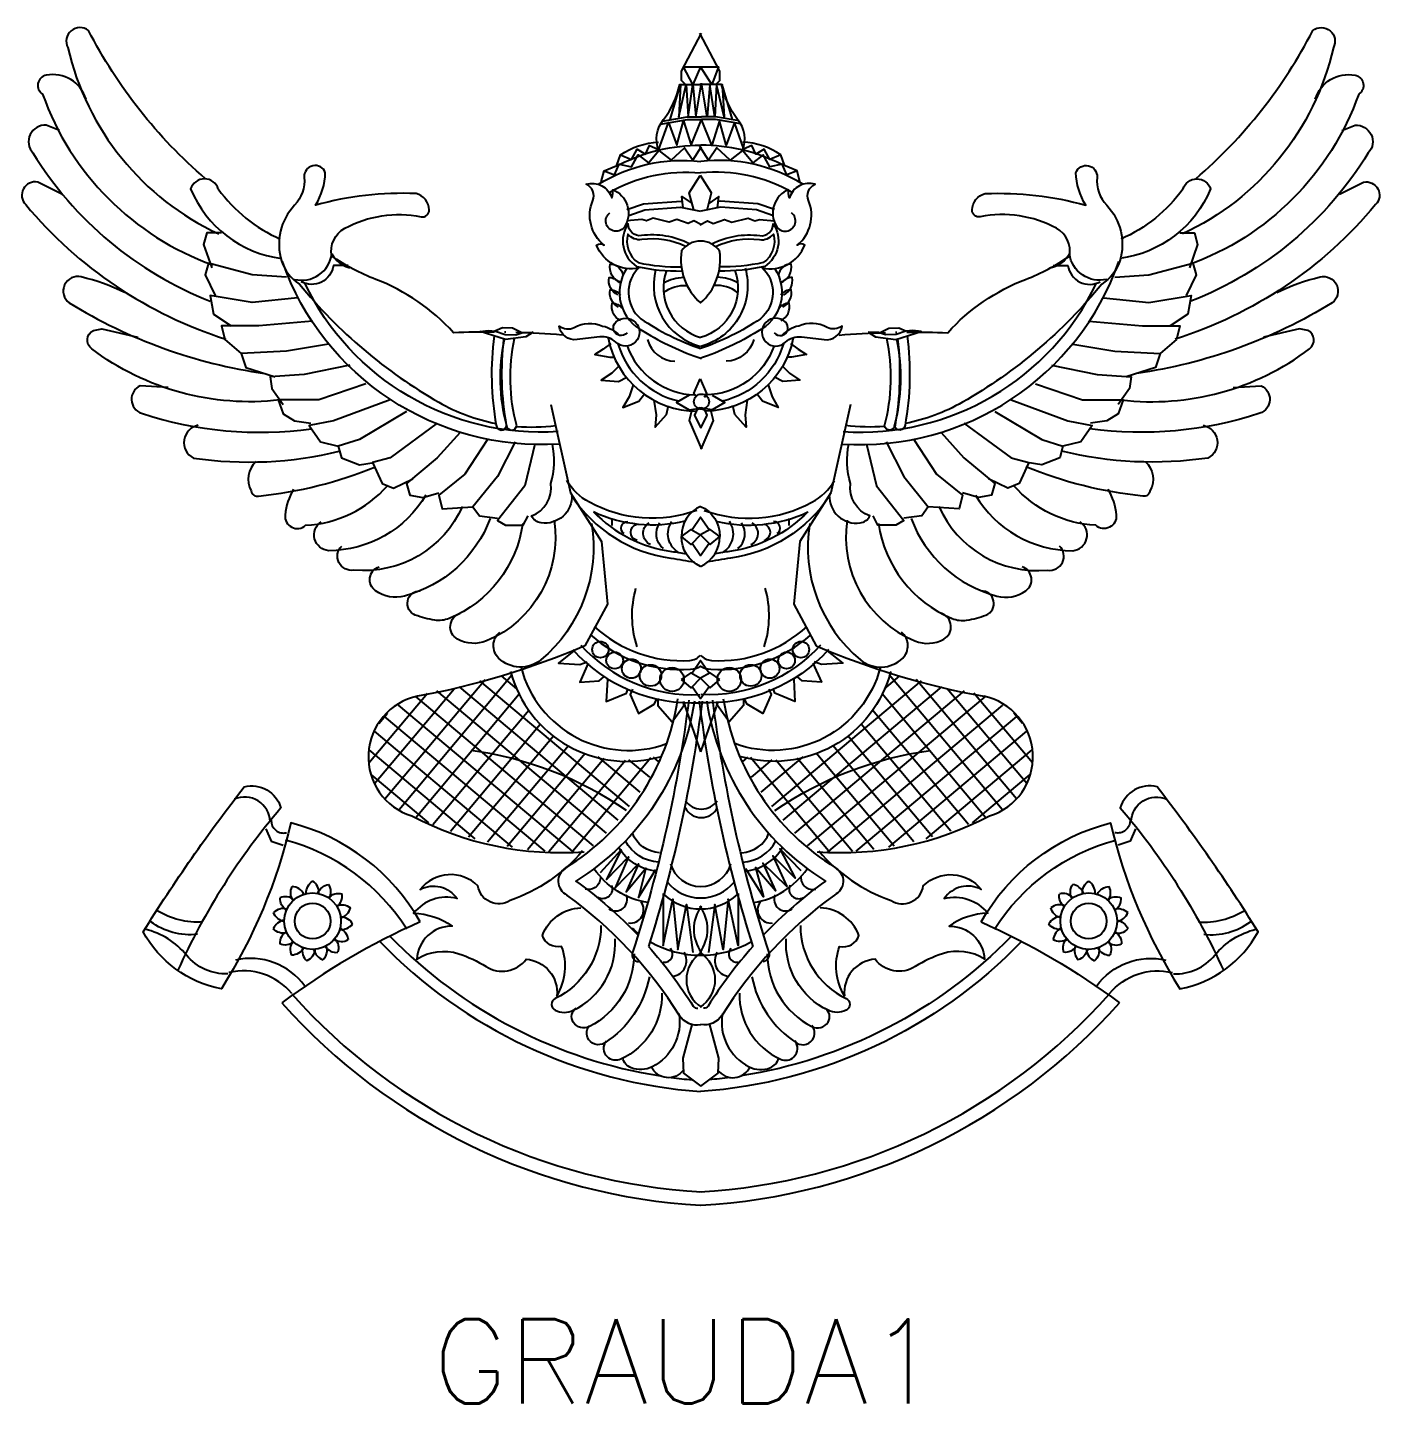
# Model space of a CAD drawing. Header units: inches. Extents: x -2548 to -2391, y 2200 to 2352.
# Drawn here: x -2470.047 to -2466.834, y 2338.598 to 2341.867 of the extents above; entities that cross this region are included whole.
import ezdxf

# ---------------------------------------------------------------- set-up
doc = ezdxf.new("R2010")
doc.units = ezdxf.units.IN
doc.header["$MEASUREMENT"] = 0
for name, color, linetype in [('1', 7, 'Continuous'), ('19', 4, 'Continuous'), ('WALLIN', 10, 'Continuous')]:
    doc.layers.add(name, color=color, linetype=linetype)
doc.styles.add('ROMANS', font='romans', dxfattribs={"height": 0.1})

# ---------------------------------------------------------------- blocks, each defined once
blk = doc.blocks.new('*X363')
at = {"color": 0}
for p, q in [((14.996, 11.181), (18.024, 13.722)), ((17.272, 13.558), (17.585, 13.82)), ((19.652, 11.121), (17.372, 13.839)), ((19.94, 11.335), (17.914, 13.75)), ((15.223, 10.904), (18.433, 13.597)), ((15.464, 10.639), (18.893, 13.516)), ((15.721, 10.386), (19.31, 13.399)), ((19.319, 10.961), (17.226, 13.455)), ((20.15, 11.642), (18.541, 13.559)), ((20.265, 12.061), (19.08, 13.474)), ((16.109, 10.245), (19.664, 13.227)), ((18.974, 10.815), (17.033, 13.128)), ((16.702, 10.275), (19.952, 13.002)), ((18.617, 10.682), (16.802, 12.846)), ((20.063, 12.859), (19.889, 13.067)), ((18.248, 10.565), (16.535, 12.608)), ((17.361, 10.361), (20.152, 12.702)), ((17.469, 10.38), (15.893, 12.258)), ((17.866, 10.464), (16.232, 12.411)), ((18.119, 10.529), (20.261, 12.326)), ((14.404, 12.086), (14.511, 12.176)), ((16.179, 10.246), (14.564, 12.17)), ((14.586, 11.772), (15.007, 12.125)), ((14.784, 11.47), (15.631, 12.181)), ((16.627, 10.269), (15.075, 12.119)), ((17.057, 10.314), (15.511, 12.156)), ((19.056, 10.848), (20.22, 11.824))]:
    blk.add_line(p, q, dxfattribs=at)

msp = doc.modelspace()

# ---------------------------------------------------------------- linework, layer by layer
at = {"layer": 'WALLIN', "color": 2}
for points in [[(-2469.62368, 2341.50805, -0.0964812), (-2469.90189, 2341.8604, 0.8103679), (-2469.95067, 2341.81958, 0.2319535), (-2469.59219, 2341.377, -14.8688117)], [(-2467.27015, 2341.50805, 0.0964812), (-2466.99195, 2341.8604, -0.8103679), (-2466.94316, 2341.81958, -0.2319535), (-2467.30165, 2341.377, 14.8688117)], [(-2469.9076, 2341.69669, 0.3862606), (-2470.00224, 2341.75405, 0.6765442), (-2470.01088, 2341.70883, 0.2245571), (-2469.60655, 2341.30331, 28.6331457)], [(-2468.5461, 2341.5748, -0.2831232), (-2468.53487, 2341.64842, 0.1049997), (-2468.49668, 2341.73189), (-2468.44502, 2341.73189)], [(-2468.34773, 2341.5748, 0.2831232), (-2468.35896, 2341.64842, -0.1049997), (-2468.39715, 2341.73189), (-2468.44882, 2341.73189)], [(-2466.98624, 2341.69669, -0.3862606), (-2466.8916, 2341.75405, -0.6765442), (-2466.88295, 2341.70883, -0.2245571), (-2467.28729, 2341.30331, -28.6331457)], [(-2469.97074, 2341.62278), (-2470.00224, 2341.63514, 0.6819031), (-2470.03373, 2341.56961, 0.1642296), (-2469.61226, 2341.21727, 15.0686278)], [(-2466.92309, 2341.62278), (-2466.8916, 2341.63514, -0.6819031), (-2466.8601, 2341.56961, -0.1642296), (-2467.28158, 2341.21727, -15.0686278)], [(-2468.67624, 2341.52665), (-2468.63805, 2341.5427, -0.1184309), (-2468.44727, 2341.58764, -0.9613604)], [(-2468.64591, 2341.54026), (-2468.63772, 2341.56464, -0.1442093), (-2468.54689, 2341.59493, -0.6794547)], [(-2468.2176, 2341.52665), (-2468.25578, 2341.5427, 0.1184309), (-2468.44657, 2341.58764, 0.9613604)], [(-2468.24793, 2341.54026), (-2468.25611, 2341.56464, 0.1442093), (-2468.34694, 2341.59493, 0.6794547)], [(-2468.93673, 2341.1436, 0.0107801), (-2469.03416, 2341.14221, 0.1175977), (-2469.21926, 2341.26885, -0.0605325), (-2469.32348, 2341.324, -0.3294071), (-2469.2926, 2341.39019, -0.1758112), (-2469.11135, 2341.41755, 0.4874106), (-2469.09205, 2341.4341, 0.3255871), (-2469.12293, 2341.47271, 0.0789672), (-2469.36207, 2341.44513, 0.1324204), (-2469.33891, 2341.52235, 0.8779283), (-2469.38893, 2341.51132, -0.2151315), (-2469.41209, 2341.44513, 0.271837), (-2469.44297, 2341.31297, 0.1792297), (-2469.40051, 2341.25782, 0.0924794), (-2469.06889, 2340.97674, 0.0814562), (-2468.93345, 2340.92636, 1.3159061)], [(-2468.68972, 2341.49477, -0.1674356), (-2468.44727, 2341.54934, -0.8952746)], [(-2468.20412, 2341.49477, 0.1674356), (-2468.44657, 2341.54934, 0.8952746)], [(-2467.95711, 2341.1436, -0.0107801), (-2467.85968, 2341.14221, -0.1175977), (-2467.67457, 2341.26885, 0.0605325), (-2467.57036, 2341.324, 0.3294071), (-2467.60124, 2341.39019, 0.1758112), (-2467.78249, 2341.41755, -0.4874106), (-2467.80179, 2341.4341, -0.3255871), (-2467.77091, 2341.47271, -0.0789672), (-2467.53176, 2341.44513, -0.1324204), (-2467.55492, 2341.52235, -0.8779283), (-2467.5049, 2341.51132, 0.2151315), (-2467.48174, 2341.44513, -0.271837), (-2467.45087, 2341.31297, -0.1792297), (-2467.49332, 2341.25782, -0.0924794), (-2467.82494, 2340.97674, -0.0814562), (-2467.96039, 2340.92636, -1.3159061)], [(-2469.96488, 2341.47121), (-2470.02231, 2341.49989, 0.7445667), (-2470.05102, 2341.44672, 0.144012), (-2469.57505, 2341.12703, -25.0428261)], [(-2469.59334, 2341.48374, 0.7271178), (-2469.65896, 2341.48374, 0.2680283), (-2469.44297, 2341.31849, 4.792294)], [(-2468.66428, 2341.47554, -0.1553124), (-2468.44692, 2341.52205, -0.1674356)], [(-2468.22955, 2341.47554, 0.1553124), (-2468.44692, 2341.52205, 0.1674356)], [(-2467.30049, 2341.48374, -0.7271178), (-2467.23488, 2341.48374, -0.2680283), (-2467.45087, 2341.31849, -4.792294)], [(-2466.92896, 2341.47121), (-2466.87153, 2341.49989, -0.7445667), (-2466.84281, 2341.44672, -0.144012), (-2467.31879, 2341.12703, 25.0428261)], [(-2469.59334, 2341.48374, 0.1326981), (-2469.44598, 2341.36465, -26.7138198)], [(-2468.59328, 2341.29595, -0.3671167), (-2468.69421, 2341.35031, -0.3780827), (-2468.67624, 2341.35031, -0.335534), (-2468.7032, 2341.45624, 0.4144721), (-2468.71892, 2341.49477, -0.420243), (-2468.65827, 2341.46266, 0.1698911), (-2468.65602, 2341.48192, -0.4626285), (-2468.62682, 2341.39525, -1.2074315), (-2468.66276, 2341.42735, 0.493217)], [(-2468.30056, 2341.29595, 0.3671167), (-2468.19963, 2341.35031, 0.3780827), (-2468.2176, 2341.35031, 0.335534), (-2468.19064, 2341.45624, -0.4144721), (-2468.17492, 2341.49477, 0.420243), (-2468.23557, 2341.46266, -0.1698911), (-2468.23781, 2341.48192, 0.4626285), (-2468.26702, 2341.39525, 1.2074315), (-2468.23107, 2341.42735, -0.493217)], [(-2467.30049, 2341.48374, -0.1326981), (-2467.44785, 2341.36465, 26.7138198)], [(-2468.78359, 2340.87768, -0.3357844), (-2469.44104, 2341.3112, 2.1867253)], [(-2469.41209, 2341.26885, 0.4465094), (-2469.32348, 2341.32952, 0.2066607), (-2469.28102, 2341.29643, -1)], [(-2468.63713, 2341.26189, -0.3788462), (-2468.66207, 2341.30537, -0.3840204), (-2468.6319, 2341.27796, -2.2741605)], [(-2468.2567, 2341.26189, 0.3788462), (-2468.23177, 2341.30537, 0.3840204), (-2468.26193, 2341.27796, 2.2741605)], [(-2468.11025, 2340.87768, 0.3357844), (-2467.4528, 2341.3112, -2.1867253)], [(-2467.48174, 2341.26885, -0.4465094), (-2467.57036, 2341.32952, -0.2066607), (-2467.61282, 2341.29643, 1)], [(-2469.81589, 2341.23779, 0.0541452), (-2469.91902, 2341.27463, 0.8163368), (-2469.94774, 2341.21308, 0.1020895), (-2469.48319, 2341.04518, 2.9693259)], [(-2469.28488, 2341.30194), (-2469.31962, 2341.30194, -0.5207573), (-2469.39665, 2341.26333, 0.2530238)], [(-2468.6441, 2341.23175, -0.3406821), (-2468.66431, 2341.27327, -0.2420552), (-2468.63961, 2341.26043, -2.2741605)], [(-2468.24974, 2341.23175, 0.3406821), (-2468.22952, 2341.27327, 0.2420552), (-2468.25423, 2341.26043, 2.2741605)], [(-2467.60896, 2341.30194), (-2467.57422, 2341.30194, 0.5207573), (-2467.49718, 2341.26333, -0.2530238)], [(-2467.07794, 2341.23779, -0.0541452), (-2466.97481, 2341.27463, -0.8163368), (-2466.9461, 2341.21308, -0.1020895), (-2467.41065, 2341.04518, -2.9693259)], [(-2468.78551, 2340.9072, -0.3062408), (-2469.38757, 2341.25947, -0.3687457)], [(-2468.64185, 2341.20286, -0.3406821), (-2468.66207, 2341.24438, -0.2420552), (-2468.63736, 2341.23153, -2.2741605)], [(-2468.25199, 2341.20286, 0.3406821), (-2468.23177, 2341.24438, 0.2420552), (-2468.25648, 2341.23153, 2.2741605)], [(-2468.10833, 2340.9072, 0.3062408), (-2467.50627, 2341.25947, 0.3687457)], [(-2468.63736, 2341.17076, -0.3406821), (-2468.65758, 2341.21227, -0.2420552), (-2468.63287, 2341.19943, -2.2741605)], [(-2468.25648, 2341.17076, 0.3406821), (-2468.23626, 2341.21227, 0.2420552), (-2468.26097, 2341.19943, 2.2741605)], [(-2469.44683, 2340.98225, -0.1923207), (-2469.89409, 2341.1036, -0.5548454), (-2469.89023, 2341.14772), (-2469.87039, 2341.15174), (-2469.78424, 2341.13122, 0.0456118)], [(-2468.90999, 2341.14325, 0.0003324), (-2468.913, 2341.1433, 0.1175977)], [(-2468.77587, 2341.13669, 0.0122202), (-2468.88615, 2341.14266, 0.1175977)], [(-2468.11797, 2341.13669, -0.0122202), (-2468.00768, 2341.14266, -0.1175977)], [(-2467.98384, 2341.14325, -0.0003324), (-2467.98084, 2341.1433, -0.1175977)], [(-2467.44701, 2340.98225, 0.1923207), (-2466.99975, 2341.1036, 0.5548454), (-2467.00361, 2341.14772), (-2467.02345, 2341.15174), (-2467.10959, 2341.13122, -0.0456118)], [(-2468.93796, 2341.13452, 0.0765016), (-2468.93272, 2340.92224, 0.8603383), (-2468.90787, 2340.9207, 0.9957426)], [(-2468.90787, 2340.9207, -0.1162561), (-2468.91329, 2341.12667, 0.8752383)], [(-2468.91508, 2341.12724, 0.0738613), (-2468.90895, 2340.92224, 0.8603383), (-2468.88409, 2340.9207, 0.9957426)], [(-2468.88409, 2340.9207, -0.1174482), (-2468.88908, 2341.12874, 0.8752383)], [(-2468.66689, 2341.13023, 0.3594384), (-2468.45514, 2340.9556, 0.3244809)], [(-2468.64347, 2341.11542, 0.2703248), (-2468.49939, 2340.97988, 0.3244809)], [(-2468.6216, 2341.11056, 0.3069454), (-2468.46059, 2340.9942, -0.7539391)], [(-2468.22695, 2341.13023, -0.3565134), (-2468.43646, 2340.95561, -0.3244809)], [(-2468.27224, 2341.11056, -0.3090439), (-2468.4346, 2340.99416, 0.7539391)], [(-2468.25037, 2341.11542, -0.2716596), (-2468.3954, 2340.97967, -0.3244809)], [(-2468.00975, 2340.9207, 0.1174482), (-2468.00476, 2341.12874, -0.8752383)], [(-2467.97875, 2341.12724, -0.0738613), (-2467.98489, 2340.92224, -0.8603383), (-2468.00975, 2340.9207, -0.9957426)], [(-2467.95588, 2341.13452, -0.0765016), (-2467.96111, 2340.92224, -0.8603383), (-2467.98597, 2340.9207, -0.9957426)], [(-2467.98597, 2340.9207, 0.1162561), (-2467.98055, 2341.12667, -0.8752383)], [(-2469.71276, 2341.01209), (-2469.77869, 2341.01628, 0.6822731), (-2469.77575, 2340.95075, 0.1142982), (-2469.37157, 2340.91391, 6.6459331)], [(-2467.18107, 2341.01209), (-2467.11515, 2341.01628, -0.6822731), (-2467.11808, 2340.95075, -0.1142982), (-2467.52227, 2340.91391, -6.6459331)], [(-2468.44545, 2340.96321, 0.0018241), (-2468.44352, 2340.96332, 0.3244809)], [(-2469.64113, 2340.92207, 0.7125044), (-2469.65255, 2340.84419, 0.0959907), (-2469.30565, 2340.86051, 3.3415794)], [(-2468.90895, 2340.92226, 0.0003958), (-2468.90825, 2340.92216, 1.3159061)], [(-2468.8844, 2340.91954, 0.052283), (-2468.79131, 2340.92158, 1.3159061)], [(-2468.00944, 2340.91954, -0.052283), (-2468.10253, 2340.92158, -1.3159061)], [(-2467.98489, 2340.92226, -0.0003958), (-2467.98559, 2340.92216, -1.3159061)], [(-2467.25271, 2340.92207, -0.7125044), (-2467.24128, 2340.84419, -0.0959907), (-2467.58819, 2340.86051, -3.3415794)], [(-2468.75271, 2340.75633, -0.4668477), (-2468.82589, 2340.69014, -0.2458493), (-2468.84905, 2340.70669, 0.3509785), (-2468.80288, 2340.78391, 0.1199119), (-2468.79902, 2340.87768, 13.8872381)], [(-2468.14113, 2340.75633, 0.4668477), (-2468.06795, 2340.69014, 0.2458493), (-2468.04479, 2340.70669, -0.3509785), (-2468.09095, 2340.78391, -0.1199119), (-2468.09481, 2340.87768, -13.8872381)], [(-2469.50342, 2340.83602, 0.3562863), (-2469.51484, 2340.76631, 0.4399956), (-2469.4977, 2340.75395, 0.072009), (-2469.21965, 2340.82367, 4.157167)], [(-2467.39042, 2340.83602, -0.3562863), (-2467.379, 2340.76631, -0.4399956), (-2467.39613, 2340.75395, -0.072009), (-2467.67418, 2340.82367, -4.157167)], [(-2469.41449, 2340.7705, 0.1062471), (-2469.43456, 2340.70894, 0.6898622), (-2469.38593, 2340.68445, 0.200399), (-2469.19094, 2340.77866, 18.068553)], [(-2469.09977, 2340.75633, -0.2632746), (-2469.33119, 2340.62418, -0.7125689), (-2469.34857, 2340.69262, -0.6291246)], [(-2467.79407, 2340.75633, 0.2632746), (-2467.56264, 2340.62418, 0.7125689), (-2467.54527, 2340.69262, 0.6291246)], [(-2467.47935, 2340.7705, -0.1062471), (-2467.45928, 2340.70894, -0.6898622), (-2467.50791, 2340.68445, -0.200399), (-2467.7029, 2340.77866, -18.068553)], [(-2469.01308, 2340.72946, -0.3218335), (-2469.27122, 2340.57789, -0.736791), (-2469.29978, 2340.63525, -5.4542846)], [(-2467.88075, 2340.72946, 0.3218335), (-2467.62262, 2340.57789, 0.736791), (-2467.59406, 2340.63525, 5.4542846)], [(-2468.94716, 2340.70078, -0.2437449), (-2469.1508, 2340.51634, -0.2213919), (-2469.2195, 2340.52869, -0.6159059), (-2469.21101, 2340.58605, -0.311248)], [(-2468.86981, 2340.68843, -0.2654962), (-2469.04473, 2340.46317, -0.1357317), (-2469.07901, 2340.45897, -0.057185), (-2469.12501, 2340.47133, -0.836638), (-2469.11344, 2340.52869, -0.2477087)], [(-2468.79524, 2340.69659, -0.3449381), (-2468.95581, 2340.40999, -0.2306755), (-2469.02466, 2340.41397, -0.651449), (-2469.0188, 2340.47552, -0.2604982)], [(-2468.70632, 2340.68843, -0.2657119), (-2468.82674, 2340.36477, -0.3860989), (-2468.92709, 2340.36896, -0.4450108), (-2468.92431, 2340.43029, -14.5107939)], [(-2468.18752, 2340.68843, 0.2657119), (-2468.0671, 2340.36477, 0.3860989), (-2467.96675, 2340.36896, 0.4450108), (-2467.96952, 2340.43029, 14.5107939)], [(-2468.09859, 2340.69659, 0.3449381), (-2467.93803, 2340.40999, 0.2306755), (-2467.86917, 2340.41397, 0.651449), (-2467.87504, 2340.47552, 0.2604982)], [(-2468.02402, 2340.68843, 0.2654962), (-2467.8491, 2340.46317, 0.1357317), (-2467.81483, 2340.45897, 0.057185), (-2467.76882, 2340.47133, 0.836638), (-2467.7804, 2340.52869, 0.2477087)], [(-2467.94668, 2340.70078, 0.2437449), (-2467.74304, 2340.51634, 0.2213919), (-2467.67434, 2340.52869, 0.6159059), (-2467.68283, 2340.58605, 0.311248)], [(-2468.59774, 2340.39572, -0.1495568), (-2468.60057, 2340.53517, -7.1855434)], [(-2468.2961, 2340.39572, 0.1495568), (-2468.29326, 2340.53517, 7.1855434)], [(-2468.72183, 2340.39825, -0.0563175), (-2469.11992, 2340.27828, 0.7727364), (-2469.1332, 2339.99389, 0.1406089), (-2468.72407, 2339.90873, -0.1304849)], [(-2468.89862, 2340.33742, 0.4237453), (-2468.53968, 2340.13535, 13.8373556)], [(-2468.87367, 2340.34646, 0.4421427), (-2468.52784, 2340.16564, 0.4016269)], [(-2468.02017, 2340.34646, -0.4421427), (-2468.366, 2340.16564, -0.4016269)], [(-2467.99522, 2340.33742, -0.4237453), (-2468.35415, 2340.13535, -13.8373556)], [(-2468.46161, 2340.26648, -0.2191458), (-2468.74331, 2339.83921, -0.0459004), (-2468.59567, 2339.71041, 0.3047355)], [(-2468.47526, 2340.26923, -0.0485092), (-2468.60867, 2339.66971, 0.4678916), (-2468.59448, 2339.64705, 0.5112435)], [(-2468.44368, 2340.2664, -0.0467507), (-2468.57117, 2339.68384, -0.0485092)], [(-2468.45016, 2340.2664, 0.0467507), (-2468.32267, 2339.68384, 0.0485092)], [(-2468.39303, 2340.27246, 0.2210518), (-2468.12604, 2339.87069, -0.5895655), (-2468.12888, 2339.80592, 0.0957163), (-2468.39587, 2339.52074, -0.3047355), (-2468.44696, 2339.49807, -0.4118913)], [(-2468.43223, 2340.26648, 0.2191458), (-2468.15053, 2339.83921, 0.0459004), (-2468.29817, 2339.71041, -0.3047355)], [(-2468.41858, 2340.26923, 0.0485092), (-2468.28517, 2339.66971, -0.4678916), (-2468.29936, 2339.64705, -0.5112435)], [(-2469.11334, 2339.74211, 0.2040828), (-2469.42107, 2339.97757, -0.0847451), (-2469.58604, 2339.58342, -0.227467), (-2469.77188, 2339.71867, -0.0254794), (-2469.53194, 2340.06291, -0.4053807), (-2469.44428, 2340.013, 0.0710881), (-2469.68923, 2339.62742, -4.6459196)], [(-2467.78049, 2339.74211, -0.2040828), (-2467.47277, 2339.97757, 0.0847451), (-2467.3078, 2339.58342, 0.227467), (-2467.12196, 2339.71867, 0.0254794), (-2467.3619, 2340.06291, 0.4053807), (-2467.44956, 2340.013, -0.0710881), (-2467.20461, 2339.62742, 4.6459196)], [(-2469.46999, 2339.98061, 0.5261122), (-2469.55515, 2340.03357, 0.7822529)], [(-2467.42384, 2339.98061, -0.5261122), (-2467.33869, 2340.03357, -0.7822529)], [(-2469.46749, 2339.98347, 0.5010833), (-2469.43142, 2339.95413, -1.2237603)], [(-2467.42635, 2339.98347, -0.5010833), (-2467.46241, 2339.95413, 1.2237603)], [(-2469.14507, 2339.72458, 0.188699), (-2469.43393, 2339.93642, 0.1306121)], [(-2467.74877, 2339.72458, -0.188699), (-2467.45991, 2339.93642, -0.1306121)], [(-2468.72747, 2339.91089, -0.1341324), (-2468.89962, 2339.79316, -0.5491387), (-2468.97609, 2339.82802, 0.4441895), (-2469.11384, 2339.81926, -0.3824998), (-2469.02585, 2339.79754, 0.2979635), (-2469.1292, 2339.76249, -0.1510271), (-2469.03737, 2339.73201, 0.4008854), (-2469.12152, 2339.65352, -0.2249669), (-2469.02201, 2339.66648, -0.0629063), (-2468.95706, 2339.636, 0.3910832), (-2468.86138, 2339.65352, -0.4230305), (-2468.78875, 2339.56608, 0.2294575), (-2468.77723, 2339.684, -0.3964883), (-2468.82315, 2339.7101, -0.2995938), (-2468.73131, 2339.77563, -30.2314326)], [(-2468.16636, 2339.91089, 0.1341324), (-2467.99422, 2339.79316, 0.5491387), (-2467.91774, 2339.82802, -0.4441895), (-2467.77999, 2339.81926, 0.3824998), (-2467.86799, 2339.79754, -0.2979635), (-2467.76463, 2339.76249, 0.1510271), (-2467.85647, 2339.73201, -0.4008854), (-2467.77231, 2339.65352, 0.2249669), (-2467.87183, 2339.66648, 0.0629063), (-2467.93678, 2339.636, -0.3910832), (-2468.03245, 2339.65352, 0.4230305), (-2468.10509, 2339.56608, -0.2294575), (-2468.11661, 2339.684, 0.3964883), (-2468.07069, 2339.7101, 0.2995938), (-2468.16252, 2339.77563, 30.2314326)], [(-2469.38423, 2339.80959, -0.2681538), (-2469.36914, 2339.83926, -1.8428509)], [(-2469.35406, 2339.80959, 0.2681538), (-2469.36914, 2339.83926, 1.8428509)], [(-2467.53978, 2339.80959, -0.2681538), (-2467.52469, 2339.83926, -1.8428509)], [(-2467.50961, 2339.80959, 0.2681538), (-2467.52469, 2339.83926, 1.8428509)], [(-2469.43118, 2339.77007, -0.2681538), (-2469.44645, 2339.79965, -1.8428509)], [(-2469.41355, 2339.79456, 0.2681538), (-2469.44645, 2339.79965, 1.8428509)], [(-2469.41563, 2339.79266, -0.2681538), (-2469.41783, 2339.82588, -1.8428509)], [(-2469.38969, 2339.80809, 0.2681538), (-2469.41783, 2339.82588, 1.8428509)], [(-2469.35681, 2339.81016, -0.2681538), (-2469.33113, 2339.83135, -1.8428509)], [(-2469.33144, 2339.79974, -0.2681538), (-2469.29944, 2339.80893, -1.8428509)], [(-2469.32914, 2339.79812, 0.2681538), (-2469.33113, 2339.83135, 1.8428509)], [(-2469.31087, 2339.77766, 0.2681538), (-2469.29944, 2339.80893, 1.8428509)], [(-2467.58297, 2339.77766, -0.2681538), (-2467.5944, 2339.80893, -1.8428509)], [(-2467.5624, 2339.79974, 0.2681538), (-2467.5944, 2339.80893, 1.8428509)], [(-2467.5647, 2339.79812, -0.2681538), (-2467.5627, 2339.83135, -1.8428509)], [(-2467.53703, 2339.81016, 0.2681538), (-2467.5627, 2339.83135, 1.8428509)], [(-2467.50414, 2339.80809, -0.2681538), (-2467.47601, 2339.82588, -1.8428509)], [(-2467.48028, 2339.79456, -0.2681538), (-2467.44738, 2339.79965, -1.8428509)], [(-2467.47821, 2339.79266, 0.2681538), (-2467.47601, 2339.82588, 1.8428509)], [(-2467.46266, 2339.77007, 0.2681538), (-2467.44738, 2339.79965, 1.8428509)], [(-2469.62995, 2339.7423, -0.162493), (-2469.73832, 2339.76878, 1.8111472)], [(-2469.43004, 2339.77264, 0.2681538), (-2469.46223, 2339.76418, 1.8428509)], [(-2469.31233, 2339.78007, -0.2681538), (-2469.27932, 2339.77572, -1.8428509)], [(-2469.30228, 2339.75161, 0.2681538), (-2469.27932, 2339.77572, 1.8428509)], [(-2467.58151, 2339.78007, 0.2681538), (-2467.61451, 2339.77572, 1.8428509)], [(-2467.59155, 2339.75161, -0.2681538), (-2467.61451, 2339.77572, -1.8428509)], [(-2467.4638, 2339.77264, -0.2681538), (-2467.4316, 2339.76418, -1.8428509)], [(-2467.26389, 2339.7423, 0.162493), (-2467.15552, 2339.76878, -1.8111472)], [(-2469.64281, 2339.71277, -0.1919937), (-2469.75368, 2339.7423, 0.9230305)], [(-2469.4364, 2339.74596, 0.2681538), (-2469.46255, 2339.72535, 1.8428509)], [(-2469.43643, 2339.74315, -0.2681538), (-2469.46223, 2339.76418, -1.8428509)], [(-2469.11334, 2339.74211, 0.0562593), (-2469.44228, 2339.5497, -1)], [(-2469.3048, 2339.7243, 0.2681538), (-2469.27413, 2339.73724, 1.8428509)], [(-2469.30266, 2339.7544, -0.2681538), (-2469.27413, 2339.73724, -1.8428509)], [(-2467.78049, 2339.74211, -0.0562593), (-2467.45156, 2339.5497, 1)], [(-2467.59118, 2339.7544, 0.2681538), (-2467.6197, 2339.73724, 1.8428509)], [(-2467.58903, 2339.7243, -0.2681538), (-2467.6197, 2339.73724, -1.8428509)], [(-2467.45743, 2339.74596, -0.2681538), (-2467.43129, 2339.72535, -1.8428509)], [(-2467.45741, 2339.74315, 0.2681538), (-2467.4316, 2339.76418, 1.8428509)], [(-2467.25103, 2339.71277, 0.1919937), (-2467.14016, 2339.7423, -0.9230305)], [(-2469.57068, 2339.61866, -0.2344383), (-2469.66869, 2339.66286, 0.1624985), (-2469.7667, 2339.72458, 1.563694)], [(-2469.43049, 2339.71637, -0.2681538), (-2469.46255, 2339.72535, -1.8428509)], [(-2469.4316, 2339.71896, 0.2681538), (-2469.44734, 2339.68963, 1.8428509)], [(-2469.31623, 2339.70244, -0.2681538), (-2469.30934, 2339.66987, -1.8428509)], [(-2469.30404, 2339.72701, -0.2681538), (-2469.28473, 2339.69989, -1.8428509)], [(-2469.18549, 2339.70811, 0.1619067), (-2468.54248, 2339.37612, 0.1890906)], [(-2468.68398, 2339.73315, -0.2883985), (-2468.79251, 2339.56037, 0.6286255), (-2468.79251, 2339.53198, 0.2280294), (-2468.74959, 2339.53198, 0.3030046), (-2468.65008, 2339.7021, 33.8172345)], [(-2467.70835, 2339.70811, -0.1619067), (-2468.35136, 2339.37612, -0.1890906)], [(-2468.20986, 2339.73315, 0.2883985), (-2468.10133, 2339.56037, -0.6286255), (-2468.10133, 2339.53198, -0.2280294), (-2468.14424, 2339.53198, -0.3030046), (-2468.24376, 2339.7021, -33.8172345)], [(-2467.5898, 2339.72701, 0.2681538), (-2467.60911, 2339.69989, 1.8428509)], [(-2467.57761, 2339.70244, 0.2681538), (-2467.58449, 2339.66987, 1.8428509)], [(-2467.46334, 2339.71637, 0.2681538), (-2467.43129, 2339.72535, 1.8428509)], [(-2467.46224, 2339.71896, -0.2681538), (-2467.44649, 2339.68963, -1.8428509)], [(-2467.32316, 2339.61866, 0.2344383), (-2467.22515, 2339.66286, -0.1624985), (-2467.12714, 2339.72458, -1.563694)], [(-2469.41437, 2339.69419, -0.2681538), (-2469.44734, 2339.68963, -1.8428509)], [(-2469.41641, 2339.69612, 0.2681538), (-2469.41915, 2339.66294, 1.8428509)], [(-2469.39073, 2339.68028, -0.2681538), (-2469.41915, 2339.66294, -1.8428509)], [(-2469.39337, 2339.68124, 0.2681538), (-2469.38264, 2339.64972, 1.8428509)], [(-2469.3635, 2339.67696, -0.2681538), (-2469.38264, 2339.64972, -1.8428509)], [(-2469.36631, 2339.67678, 0.2681538), (-2469.3439, 2339.65217, 1.8428509)], [(-2469.33721, 2339.68478, -0.2681538), (-2469.3439, 2339.65217, -1.8428509)], [(-2469.33972, 2339.6835, 0.2681538), (-2469.30934, 2339.66987, 1.8428509)], [(-2469.31801, 2339.70027, 0.2681538), (-2469.28473, 2339.69989, 1.8428509)], [(-2469.20973, 2339.69574, 0.1857005), (-2468.44692, 2339.33913, 0.1991703)], [(-2467.68411, 2339.69574, -0.1857005), (-2468.44692, 2339.33913, -0.1991703)], [(-2467.57582, 2339.70027, -0.2681538), (-2467.60911, 2339.69989, -1.8428509)], [(-2467.55412, 2339.6835, -0.2681538), (-2467.58449, 2339.66987, -1.8428509)], [(-2467.55662, 2339.68478, 0.2681538), (-2467.54994, 2339.65217, 1.8428509)], [(-2467.52753, 2339.67678, -0.2681538), (-2467.54994, 2339.65217, -1.8428509)], [(-2467.53033, 2339.67696, 0.2681538), (-2467.51119, 2339.64972, 1.8428509)], [(-2467.50046, 2339.68124, -0.2681538), (-2467.51119, 2339.64972, -1.8428509)], [(-2467.50311, 2339.68028, 0.2681538), (-2467.47469, 2339.66294, 1.8428509)], [(-2467.47947, 2339.69419, 0.2681538), (-2467.44649, 2339.68963, 1.8428509)], [(-2467.47743, 2339.69612, -0.2681538), (-2467.47469, 2339.66294, -1.8428509)], [(-2469.38751, 2339.58913, 0.304203), (-2469.55264, 2339.65105, 1.6625169)], [(-2468.605, 2339.6661, -0.2796721), (-2468.71119, 2339.49331, -0.3855801), (-2468.74959, 2339.5036, -0.4050294), (-2468.74292, 2339.53713, -0.32034)], [(-2468.28884, 2339.6661, 0.2796721), (-2468.18265, 2339.49331, 0.3855801), (-2468.14424, 2339.5036, 0.4050294), (-2468.15092, 2339.53713, 0.32034)], [(-2467.50633, 2339.58913, -0.304203), (-2467.34119, 2339.65105, -1.6625169)], [(-2469.4184, 2339.57161, 0.285997), (-2469.56801, 2339.62152, 9.3269797)], [(-2468.56877, 2339.6118, -0.2054672), (-2468.67496, 2339.45464, -0.4676592), (-2468.7157, 2339.4674, -0.2820514), (-2468.71119, 2339.49579, -0.2831256)], [(-2468.32507, 2339.6118, 0.2054672), (-2468.21888, 2339.45464, 0.4676592), (-2468.17814, 2339.4674, 0.2820514), (-2468.18265, 2339.49579, 0.2831256)], [(-2467.47544, 2339.57161, -0.285997), (-2467.32583, 2339.62152, -9.3269797)], [(-2468.53938, 2339.57313, -0.3043332), (-2468.63656, 2339.41597, -0.3021717), (-2468.66828, 2339.42111, -0.4035331), (-2468.67045, 2339.45978, -0.4584818)], [(-2468.35446, 2339.57313, 0.3043332), (-2468.25728, 2339.41597, 0.3021717), (-2468.22556, 2339.42111, 0.4035331), (-2468.22339, 2339.45978, 0.4584818)], [(-2468.4988, 2339.52417, -0.3320658), (-2468.56209, 2339.39787, -0.2086374), (-2468.61168, 2339.3952, -0.2518748), (-2468.63205, 2339.41844, -0.9718384)], [(-2468.39503, 2339.52417, 0.3320658), (-2468.33175, 2339.39787, 0.2086374), (-2468.28216, 2339.3952, 0.2518748), (-2468.26179, 2339.41844, 0.9718384)], [(-2468.48745, 2339.39006, -0.5679021), (-2468.56426, 2339.39787, -1.5699517)], [(-2468.40639, 2339.39006, 0.5679021), (-2468.32958, 2339.39787, 1.5699517)], [(-2468.51695, 2339.37241, 0.0109671), (-2468.46697, 2339.36683, 0.1890906)], [(-2468.37688, 2339.37241, -0.0109671), (-2468.42687, 2339.36683, -0.1890906)]]:
    msp.add_lwpolyline(points, format="xyb", dxfattribs=at)
for points in [[(-2468.48321, 2341.73189), (-2468.49219, 2341.74152), (-2468.49219, 2341.76399), (-2468.44502, 2341.85387)], [(-2468.41063, 2341.73189), (-2468.40165, 2341.74152), (-2468.40165, 2341.76399), (-2468.44882, 2341.85387)], [(-2468.4877, 2341.77362), (-2468.40473, 2341.77362), (-2468.42031, 2341.73189), (-2468.44727, 2341.77362), (-2468.46524, 2341.73189), (-2468.4877, 2341.77362)], [(-2468.51915, 2341.64842), (-2468.49444, 2341.73189), (-2468.49893, 2341.65484), (-2468.48096, 2341.73189), (-2468.47647, 2341.65484), (-2468.46524, 2341.73189), (-2468.4585, 2341.65484), (-2468.44502, 2341.7351)], [(-2468.37089, 2341.64842), (-2468.3956, 2341.73189), (-2468.39111, 2341.65484), (-2468.40908, 2341.73189), (-2468.41357, 2341.65484), (-2468.4248, 2341.73189), (-2468.43154, 2341.65484), (-2468.44502, 2341.7351)], [(-2468.5461, 2341.57801), (-2468.52364, 2341.642), (-2468.50342, 2341.58764), (-2468.4877, 2341.64521), (-2468.46973, 2341.58764), (-2468.44502, 2341.64842)], [(-2468.54256, 2341.63738), (-2468.47817, 2341.64842), (-2468.44502, 2341.64842)], [(-2468.53781, 2341.64471), (-2468.47871, 2341.65484), (-2468.44502, 2341.65484)], [(-2468.35517, 2341.64521), (-2468.41132, 2341.65484), (-2468.44502, 2341.65484)], [(-2468.35169, 2341.6381), (-2468.41187, 2341.64842), (-2468.44502, 2341.64842)], [(-2468.34393, 2341.57801), (-2468.3664, 2341.642), (-2468.38661, 2341.58764), (-2468.40234, 2341.64521), (-2468.42031, 2341.58764), (-2468.44502, 2341.64842)], [(-2468.68298, 2341.50097), (-2468.67624, 2341.52665), (-2468.65153, 2341.51702), (-2468.6403, 2341.5427), (-2468.6111, 2341.53628), (-2468.59552, 2341.56517), (-2468.57081, 2341.54591), (-2468.5461, 2341.5748), (-2468.5169, 2341.55233), (-2468.48545, 2341.58122), (-2468.46524, 2341.55233), (-2468.44502, 2341.58443)], [(-2468.63772, 2341.56464), (-2468.61134, 2341.5534), (-2468.59799, 2341.57797), (-2468.57828, 2341.56654), (-2468.56826, 2341.58731), (-2468.54856, 2341.57797)], [(-2468.21086, 2341.50097), (-2468.2176, 2341.52665), (-2468.24231, 2341.51702), (-2468.25354, 2341.5427), (-2468.28274, 2341.53628), (-2468.29831, 2341.56517), (-2468.32302, 2341.54591), (-2468.34773, 2341.5748), (-2468.37694, 2341.55233), (-2468.40838, 2341.58122), (-2468.4286, 2341.55233), (-2468.44882, 2341.58443)], [(-2468.25611, 2341.56464), (-2468.28249, 2341.5534), (-2468.29585, 2341.57797), (-2468.31555, 2341.56654), (-2468.32557, 2341.58731), (-2468.34528, 2341.57797)], [(-2469.58562, 2341.37916), (-2469.62036, 2341.37916), (-2469.62808, 2341.35158), (-2469.60878, 2341.29643)], [(-2467.30821, 2341.37916), (-2467.27348, 2341.37916), (-2467.26576, 2341.35158), (-2467.28506, 2341.29643)], [(-2469.43139, 2341.27436), (-2469.51244, 2341.27988), (-2469.6165, 2341.30746), (-2469.62422, 2341.27988), (-2469.60106, 2341.23024)], [(-2467.46245, 2341.27436), (-2467.38139, 2341.27988), (-2467.27734, 2341.30746), (-2467.26962, 2341.27988), (-2467.29277, 2341.23024)], [(-2469.40437, 2341.22472), (-2469.51244, 2341.21369), (-2469.61264, 2341.23024), (-2469.60492, 2341.18633), (-2469.56247, 2341.15875)], [(-2467.48946, 2341.22472), (-2467.38139, 2341.21369), (-2467.2812, 2341.23024), (-2467.28892, 2341.18633), (-2467.33137, 2341.15875)], [(-2469.36964, 2341.16979), (-2469.49701, 2341.15875), (-2469.58562, 2341.15875), (-2469.5779, 2341.12566), (-2469.53931, 2341.09257)], [(-2468.8722, 2341.14177), (-2468.89397, 2341.15302), (-2468.91806, 2341.1539), (-2468.93597, 2341.14574)], [(-2468.02163, 2341.14177), (-2467.99986, 2341.15302), (-2467.97578, 2341.1539), (-2467.95787, 2341.14574)], [(-2467.5242, 2341.16979), (-2467.39683, 2341.15875), (-2467.30821, 2341.15875), (-2467.31593, 2341.12566), (-2467.35453, 2341.09257)], [(-2469.33119, 2341.11463), (-2469.43139, 2341.09808), (-2469.53931, 2341.09257), (-2469.52788, 2341.05947), (-2469.45841, 2341.03741)], [(-2468.66052, 2341.11618), (-2468.67849, 2341.10334), (-2468.6987, 2341.0905), (-2468.66276, 2341.08408), (-2468.65378, 2341.08408)], [(-2468.23332, 2341.11618), (-2468.21535, 2341.10334), (-2468.19513, 2341.0905), (-2468.23107, 2341.08408), (-2468.24006, 2341.08408)], [(-2467.56264, 2341.11463), (-2467.46245, 2341.09808), (-2467.35453, 2341.09257), (-2467.36595, 2341.05947), (-2467.43543, 2341.03741)], [(-2469.28102, 2341.06499), (-2469.38893, 2341.04293), (-2469.46999, 2341.03741), (-2469.46613, 2341.00983), (-2469.43911, 2340.97122)], [(-2468.64255, 2341.06161), (-2468.65827, 2341.04578), (-2468.68298, 2341.02973), (-2468.64255, 2341.02652), (-2468.62233, 2341.03615)], [(-2468.25129, 2341.06161), (-2468.23557, 2341.04578), (-2468.21086, 2341.02973), (-2468.25129, 2341.02652), (-2468.27151, 2341.03615)], [(-2467.61282, 2341.06499), (-2467.5049, 2341.04293), (-2467.42385, 2341.03741), (-2467.42771, 2341.00983), (-2467.45473, 2340.97122)], [(-2469.24242, 2341.02086), (-2469.3542, 2340.98225), (-2469.45069, 2340.98225), (-2469.43911, 2340.94916), (-2469.41209, 2340.93283), (-2469.3735, 2340.92732)], [(-2468.60741, 2341.01847), (-2468.61676, 2340.98953), (-2468.63154, 2340.96404), (-2468.59402, 2340.97946), (-2468.58035, 2340.99719)], [(-2468.45715, 2340.98929), (-2468.46322, 2340.99796), (-2468.44805, 2341.03264)], [(-2468.43801, 2340.98929), (-2468.43195, 2340.99796), (-2468.44712, 2341.03264)], [(-2468.28643, 2341.01847), (-2468.27708, 2340.98953), (-2468.2623, 2340.96404), (-2468.29981, 2340.97946), (-2468.31349, 2340.99719)], [(-2467.65141, 2341.02086), (-2467.53964, 2340.98225), (-2467.44315, 2340.98225), (-2467.45473, 2340.94916), (-2467.48174, 2340.93283), (-2467.52034, 2340.92732)], [(-2469.18453, 2340.98225), (-2469.31962, 2340.93283), (-2469.37736, 2340.9218), (-2469.35049, 2340.88319), (-2469.30804, 2340.87216)], [(-2468.55783, 2340.98157), (-2468.55303, 2340.94675), (-2468.55527, 2340.91737), (-2468.52818, 2340.94756), (-2468.52357, 2340.96948)], [(-2468.47403, 2340.99362), (-2468.50436, 2340.97628), (-2468.47403, 2340.95894), (-2468.44369, 2340.96327), (-2468.45582, 2340.95894), (-2468.46189, 2340.94593), (-2468.44672, 2340.91558)], [(-2468.41981, 2340.99362), (-2468.38947, 2340.97628), (-2468.41981, 2340.95894), (-2468.45015, 2340.96327), (-2468.43801, 2340.95894), (-2468.43195, 2340.94593), (-2468.44712, 2340.91558)], [(-2468.336, 2340.98157), (-2468.3408, 2340.94675), (-2468.33857, 2340.91737), (-2468.36565, 2340.94756), (-2468.37027, 2340.96948)], [(-2467.70931, 2340.98225), (-2467.57422, 2340.93283), (-2467.51648, 2340.9218), (-2467.54334, 2340.88319), (-2467.5858, 2340.87216)], [(-2469.14609, 2340.95467), (-2469.25786, 2340.88871), (-2469.30804, 2340.87216), (-2469.30032, 2340.84458), (-2469.25786, 2340.82803), (-2469.22312, 2340.83355)], [(-2468.80288, 2340.97122), (-2468.75657, 2340.76185), (-2468.68289, 2340.64602), (-2468.66853, 2340.49731), (-2468.72183, 2340.39825)], [(-2468.46748, 2340.9591), (-2468.47422, 2340.93342), (-2468.44502, 2340.86512)], [(-2468.42372, 2340.9591), (-2468.41699, 2340.93342), (-2468.44619, 2340.86512)], [(-2468.09095, 2340.97122), (-2468.13727, 2340.76185), (-2468.21095, 2340.64602), (-2468.22531, 2340.49731), (-2468.17201, 2340.39825)], [(-2467.74775, 2340.95467), (-2467.63598, 2340.88871), (-2467.5858, 2340.87216), (-2467.59352, 2340.84458), (-2467.63598, 2340.82803), (-2467.67071, 2340.83355)], [(-2469.07275, 2340.92732), (-2469.18453, 2340.84458), (-2469.22698, 2340.83355), (-2469.20383, 2340.78391), (-2469.17681, 2340.77288), (-2469.13065, 2340.79494)], [(-2467.82108, 2340.92732), (-2467.70931, 2340.84458), (-2467.66685, 2340.83355), (-2467.69001, 2340.78391), (-2467.71703, 2340.77288), (-2467.76319, 2340.79494)], [(-2469.01872, 2340.90525), (-2469.07275, 2340.84458), (-2469.14609, 2340.78391), (-2469.13837, 2340.75633), (-2469.10749, 2340.75082), (-2469.06889, 2340.76185)], [(-2468.95326, 2340.88871), (-2469.00714, 2340.80597), (-2469.06889, 2340.75633), (-2469.06117, 2340.72324), (-2468.98799, 2340.72875)], [(-2468.88764, 2340.88319), (-2468.9301, 2340.80046), (-2468.98799, 2340.72875), (-2468.97255, 2340.70669), (-2468.9301, 2340.70117)], [(-2468.84133, 2340.87768), (-2468.86448, 2340.77839), (-2468.9301, 2340.69566), (-2468.9108, 2340.68463), (-2468.86834, 2340.68463), (-2468.85677, 2340.70669)], [(-2468.05251, 2340.87768), (-2468.02935, 2340.77839), (-2467.96374, 2340.69566), (-2467.98304, 2340.68463), (-2468.02549, 2340.68463), (-2468.03707, 2340.70669)], [(-2468.00619, 2340.88319), (-2467.96374, 2340.80046), (-2467.90584, 2340.72875), (-2467.92128, 2340.70669), (-2467.96374, 2340.70117)], [(-2467.94058, 2340.88871), (-2467.8867, 2340.80597), (-2467.82494, 2340.75633), (-2467.83266, 2340.72324), (-2467.90584, 2340.72875)], [(-2467.87512, 2340.90525), (-2467.82108, 2340.84458), (-2467.74775, 2340.78391), (-2467.75547, 2340.75633), (-2467.78635, 2340.75082), (-2467.82494, 2340.76185)], [(-2469.48035, 2339.9629), (-2469.46749, 2339.93356), (-2469.4391, 2339.92461)], [(-2467.41349, 2339.9629), (-2467.42635, 2339.93356), (-2467.45473, 2339.92461)], [(-2468.46708, 2339.50093), (-2468.48962, 2339.41844), (-2468.48745, 2339.38244), (-2468.44671, 2339.35139)], [(-2468.42676, 2339.50093), (-2468.40422, 2339.41844), (-2468.40639, 2339.38244), (-2468.44713, 2339.35139)]]:
    msp.add_lwpolyline(points, dxfattribs=at)
at = {"layer": 'WALLIN', "color": 1}
for points in [[(-2468.46346, 2341.43387), (-2468.47411, 2341.47446), (-2468.44793, 2341.51602)], [(-2468.43157, 2341.43363), (-2468.42085, 2341.47446), (-2468.44703, 2341.51602)], [(-2468.48839, 2341.43896), (-2468.49156, 2341.46614), (-2468.46739, 2341.44888)], [(-2468.4066, 2341.43872), (-2468.4034, 2341.46614), (-2468.42756, 2341.44888)], [(-2468.62247, 2341.43466), (-2468.5827, 2341.44808), (-2468.49351, 2341.45479), (-2468.49015, 2341.45411)], [(-2468.61784, 2341.42093), (-2468.5798, 2341.43377), (-2468.49444, 2341.44019), (-2468.44727, 2341.43056)], [(-2468.276, 2341.42093), (-2468.31404, 2341.43377), (-2468.3994, 2341.44019), (-2468.44657, 2341.43056)], [(-2468.27137, 2341.43466), (-2468.31113, 2341.44808), (-2468.40032, 2341.45479), (-2468.40483, 2341.45387)], [(-2468.44502, 2341.39846), (-2468.46299, 2341.40788), (-2468.47647, 2341.40146), (-2468.50342, 2341.41109), (-2468.52139, 2341.40467), (-2468.55958, 2341.4143), (-2468.57531, 2341.40788), (-2468.58654, 2341.41109), (-2468.62233, 2341.40788)], [(-2468.44882, 2341.39846), (-2468.43085, 2341.40788), (-2468.41737, 2341.40146), (-2468.39041, 2341.41109), (-2468.37244, 2341.40467), (-2468.33426, 2341.4143), (-2468.31853, 2341.40788), (-2468.3073, 2341.41109), (-2468.27151, 2341.40788)], [(-2468.65718, 2340.68414), (-2468.65718, 2340.70033)], [(-2468.46675, 2340.67442), (-2468.44688, 2340.70357), (-2468.42684, 2340.67442)], [(-2468.23666, 2340.68414), (-2468.23666, 2340.70033)], [(-2468.46675, 2340.64204), (-2468.44688, 2340.61289), (-2468.42684, 2340.64204)], [(-2468.74793, 2340.386), (-2468.78483, 2340.35686), (-2468.73373, 2340.35362), (-2468.7167, 2340.36009)], [(-2468.71386, 2340.35686), (-2468.73373, 2340.31152), (-2468.68815, 2340.31476), (-2468.6768, 2340.32447)], [(-2468.46675, 2340.33419), (-2468.44688, 2340.36333), (-2468.42684, 2340.33419)], [(-2468.17997, 2340.35686), (-2468.1601, 2340.31152), (-2468.20569, 2340.31476), (-2468.21704, 2340.32447)], [(-2468.14591, 2340.386), (-2468.10901, 2340.35686), (-2468.1601, 2340.35362), (-2468.17714, 2340.36009)], [(-2468.66828, 2340.31799), (-2468.67112, 2340.26618), (-2468.62286, 2340.28561), (-2468.62003, 2340.29532)], [(-2468.60867, 2340.29532), (-2468.61435, 2340.28237), (-2468.59448, 2340.23703), (-2468.55758, 2340.2597), (-2468.5519, 2340.26942)], [(-2468.46675, 2340.3018), (-2468.44688, 2340.27265), (-2468.42684, 2340.3018)], [(-2468.28517, 2340.29532), (-2468.27949, 2340.28237), (-2468.29936, 2340.23703), (-2468.33626, 2340.2597), (-2468.34194, 2340.26942)], [(-2468.22556, 2340.31799), (-2468.22272, 2340.26618), (-2468.27097, 2340.28561), (-2468.27381, 2340.29532)], [(-2468.54906, 2340.27265), (-2468.54906, 2340.25646), (-2468.515, 2340.2176), (-2468.48662, 2340.25646), (-2468.48662, 2340.26618)], [(-2468.48662, 2340.26618), (-2468.48378, 2340.25322), (-2468.44688, 2340.14616)], [(-2468.40722, 2340.26618), (-2468.41006, 2340.25322), (-2468.44696, 2340.14616)], [(-2468.34477, 2340.27265), (-2468.34477, 2340.25646), (-2468.37884, 2340.2176), (-2468.40722, 2340.25646), (-2468.40722, 2340.26618)], [(-2468.68531, 2339.85984), (-2468.63555, 2339.91337), (-2468.67062, 2339.84307), (-2468.61802, 2339.8966), (-2468.65025, 2339.82307), (-2468.59448, 2339.87984), (-2468.62387, 2339.81316), (-2468.57695, 2339.86993), (-2468.59448, 2339.79983), (-2468.55357, 2339.8665)], [(-2468.20791, 2339.86315), (-2468.25841, 2339.91599), (-2468.22237, 2339.84619), (-2468.2757, 2339.89898), (-2468.24246, 2339.8259), (-2468.29901, 2339.88189), (-2468.2687, 2339.81563), (-2468.3164, 2339.87174), (-2468.2979, 2339.80189), (-2468.33973, 2339.86799)], [(-2468.53604, 2339.80973), (-2468.53604, 2339.68629), (-2468.51266, 2339.7964), (-2468.50081, 2339.67619), (-2468.48044, 2339.78306), (-2468.46574, 2339.66952)], [(-2468.3578, 2339.80973), (-2468.3578, 2339.68629), (-2468.38117, 2339.7964), (-2468.39303, 2339.67619), (-2468.4134, 2339.78306), (-2468.42809, 2339.66952)]]:
    msp.add_lwpolyline(points, dxfattribs=at)
for points in [[(-2468.47378, 2341.35345, 0.1516312), (-2468.58783, 2341.37279, -0.4561498), (-2468.61935, 2341.40061, 0.4192852), (-2468.59942, 2341.29968, 0.0573185), (-2468.49111, 2341.28877, 0.0676919)], [(-2468.48265, 2341.34707, 0.1447065), (-2468.58655, 2341.36325, -0.2558568), (-2468.62013, 2341.37619, 0.3160326), (-2468.59556, 2341.3087, 0.0555232), (-2468.49274, 2341.29838, 0.0563276)], [(-2468.42068, 2341.35313, -0.1525497), (-2468.30601, 2341.37279, 0.4561498), (-2468.27449, 2341.40061, -0.4192852), (-2468.29442, 2341.29968, -0.0576046), (-2468.40327, 2341.28877, -0.0676919)], [(-2468.41153, 2341.3469, -0.1452354), (-2468.30729, 2341.36325, 0.2558568), (-2468.27371, 2341.37619, -0.3160326), (-2468.29827, 2341.3087, -0.0566137), (-2468.40312, 2341.2984, -0.0566137)], [(-2468.62233, 2341.29574, 0.4544119), (-2468.58204, 2341.14508, 0.0582832), (-2468.44502, 2341.08087, 1.1107619)], [(-2468.59217, 2341.29816, 0.4502716), (-2468.58938, 2341.17536, 0.0634614), (-2468.44692, 2341.10423, 0.0671242)], [(-2468.55386, 2341.29203, 0.4130067), (-2468.44727, 2341.10976, 0.9246186)], [(-2468.52804, 2341.28968, 0.4353865), (-2468.44692, 2341.13081, 0.4205496)], [(-2468.53472, 2341.26074, -0.1332938), (-2468.48712, 2341.27373, -0.2038848)], [(-2468.27151, 2341.29574, -0.4544119), (-2468.31179, 2341.14508, -0.0582832), (-2468.44882, 2341.08087, -1.1107619)], [(-2468.30167, 2341.29816, -0.4502716), (-2468.30446, 2341.17536, -0.0634614), (-2468.44692, 2341.10423, -0.0671242)], [(-2468.3658, 2341.28968, -0.4353865), (-2468.44692, 2341.13081, -0.4205496)], [(-2468.34099, 2341.29574, -0.4205496), (-2468.44657, 2341.10976, -0.9246186)], [(-2468.35911, 2341.26074, 0.1332938), (-2468.40672, 2341.27373, 0.2038848)], [(-2468.53491, 2341.23715, -0.2038848), (-2468.47871, 2341.25401, -0.4179917)], [(-2468.35893, 2341.23715, 0.2038848), (-2468.41512, 2341.25401, 0.4179917)], [(-2468.62163, 2341.14187, -1.0524245), (-2468.64859, 2341.16755, -2.3253855), (-2468.64859, 2341.11939, 0.2199357), (-2468.68663, 2341.13224, 0.0055567), (-2468.74054, 2341.12581, -0.4078496), (-2468.78322, 2341.15792, 0.2795122), (-2468.74728, 2341.15471, -0.232052), (-2468.67989, 2341.15792, -0.1536797), (-2468.63961, 2341.13545, -29.0503314)], [(-2468.2722, 2341.14187, 1.0524245), (-2468.24525, 2341.16755, 2.3253855), (-2468.24525, 2341.11939, -0.2199357), (-2468.20721, 2341.13224, -0.0055567), (-2468.1533, 2341.12581, 0.4078496), (-2468.11062, 2341.15792, -0.2795122), (-2468.14656, 2341.15471, 0.232052), (-2468.21395, 2341.15792, 0.1536797), (-2468.25423, 2341.13545, 29.0503314)], [(-2468.57306, 2341.12579, 0.3345085), (-2468.50792, 2341.07443, 0.389649)], [(-2468.32078, 2341.12579, -0.3345085), (-2468.38592, 2341.07443, -0.389649)], [(-2468.45564, 2340.71976, -0.213723), (-2468.71128, 2340.73919, -0.1359565), (-2468.76521, 2340.7912, 8.570103)], [(-2468.43819, 2340.71976, 0.213723), (-2468.18256, 2340.73919, 0.1359565), (-2468.12863, 2340.7912, -8.570103)], [(-2468.75385, 2340.75539, 0.215744), (-2468.51809, 2340.60641, -0.0154735), (-2468.46132, 2340.5967, 102.4396238)], [(-2468.13998, 2340.75539, -0.215744), (-2468.37575, 2340.60641, 0.0154735), (-2468.43252, 2340.5967, -102.4396238)], [(-2468.48416, 2340.69433, -0.1704027), (-2468.70151, 2340.71614, -0.1359565)], [(-2468.70151, 2340.71614, 0.1658899), (-2468.51585, 2340.62245, -0.0092376), (-2468.4813, 2340.61698, -0.0154735)], [(-2468.44692, 2340.72948, 0.3054225), (-2468.49229, 2340.65823, 0.3629433)], [(-2468.44692, 2340.72948, -0.3054225), (-2468.40154, 2340.65823, -0.3629433)], [(-2468.19233, 2340.71614, -0.1658899), (-2468.37798, 2340.62245, 0.0092376), (-2468.41254, 2340.61698, 0.0154735)], [(-2468.40967, 2340.69433, 0.1704027), (-2468.19233, 2340.71614, 0.1359565)], [(-2468.62879, 2340.66471, -0.7251088), (-2468.62028, 2340.69385, 62.9099953)], [(-2468.59757, 2340.64851, -0.7858758), (-2468.59757, 2340.68738, 8.3403722)], [(-2468.56634, 2340.6388, -0.6012553), (-2468.56918, 2340.69062, -1.7711816)], [(-2468.53512, 2340.62908, -0.4042859), (-2468.54364, 2340.69062, 1.9688237)], [(-2468.49822, 2340.61937, -0.4452743), (-2468.51525, 2340.69385, 1.9261196)], [(-2468.39562, 2340.61937, 0.4452743), (-2468.37858, 2340.69385, -1.9261196)], [(-2468.35872, 2340.62908, 0.4042859), (-2468.3502, 2340.69062, -1.9688237)], [(-2468.32749, 2340.6388, 0.6012553), (-2468.32465, 2340.69062, 1.7711816)], [(-2468.29627, 2340.64851, 0.7858758), (-2468.29627, 2340.68738, -8.3403722)], [(-2468.26504, 2340.66471, 0.7251088), (-2468.27356, 2340.69385, -62.9099953)], [(-2468.44692, 2340.58698, -0.3054225), (-2468.49229, 2340.65823, -0.3629433)], [(-2468.44692, 2340.58698, 0.3054225), (-2468.40154, 2340.65823, 0.3629433)], [(-2468.70878, 2340.42419, 0.2000142), (-2468.47139, 2340.34242, 0.1118296), (-2468.4471, 2340.34948, 0.1125874), (-2468.42238, 2340.34242, 0.1993033), (-2468.18567, 2340.42365, 0.205588)], [(-2468.75102, 2340.38924, 0.2261618), (-2468.44696, 2340.26294, 0.0312447)], [(-2468.73186, 2340.39998, 0.2261618), (-2468.44828, 2340.28218, 0.2261618)], [(-2468.14282, 2340.38924, -0.2261618), (-2468.44688, 2340.26294, -0.0312447)], [(-2468.16198, 2340.39998, -0.2261618), (-2468.44556, 2340.28218, -0.2261618)], [(-2468.62312, 2340.00671, 0.1173892), (-2468.99229, 2340.1494, 1.1451322)], [(-2468.27072, 2340.00671, -0.1173892), (-2467.90155, 2340.1494, -1.1451322)], [(-2468.54692, 2339.88382, -0.2628465), (-2468.6256, 2339.93449, -0.2999606)], [(-2468.54472, 2339.90651, -0.2999606), (-2468.60917, 2339.95337, 5.5070118)], [(-2468.34912, 2339.90651, 0.2999606), (-2468.28466, 2339.95337, -5.5070118)], [(-2468.34691, 2339.88382, 0.2628465), (-2468.26823, 2339.93449, 0.2999606)], [(-2468.55233, 2339.86258, -0.2382028), (-2468.64145, 2339.91862, -0.2999606)], [(-2468.34151, 2339.86258, 0.2382028), (-2468.25239, 2339.91862, 0.2999606)], [(-2468.5726, 2339.78781, -0.203303), (-2468.70041, 2339.86849, -0.2382028)], [(-2468.51851, 2339.87984, 0.7456205), (-2468.37508, 2339.87984, -6.8622682)], [(-2468.32124, 2339.78781, 0.203303), (-2468.19342, 2339.86849, 0.2382028)], [(-2468.68531, 2339.84974, -0.5204134), (-2468.72037, 2339.81983, -7.8482512)], [(-2468.52644, 2339.83714, 0.4781232), (-2468.36734, 2339.8369, 0.7456205)], [(-2468.20853, 2339.84974, 0.5204134), (-2468.17346, 2339.81983, 7.8482512)], [(-2468.65893, 2339.82974, -0.7085923), (-2468.69116, 2339.79983, -5.8403682)], [(-2468.53444, 2339.8075, 0.3942149), (-2468.35935, 2339.80732, 0.7456205)], [(-2468.23491, 2339.82974, 0.7085923), (-2468.20268, 2339.79983, 5.8403682)], [(-2468.60962, 2339.72714, 0.0209119), (-2468.59451, 2339.71415, 0.3942149)], [(-2468.57117, 2339.68384, -0.0416019), (-2468.46441, 2339.54186, 0.3047355), (-2468.45374, 2339.53713, 0.3047355)], [(-2468.56743, 2339.69564, 0.2714894), (-2468.32637, 2339.69551, 0.3942149)], [(-2468.44521, 2339.66952, 0.5477466), (-2468.44521, 2339.53922, 1.8256616)], [(-2468.44863, 2339.66952, -0.5477466), (-2468.44863, 2339.53922, -1.8256616)], [(-2468.32267, 2339.68384, 0.0416019), (-2468.42943, 2339.54186, -0.3047355), (-2468.4401, 2339.53713, -0.3047355)]]:
    msp.add_lwpolyline(points, format="xyb", dxfattribs=at)
msp.add_lwpolyline([(-2468.44719, 2341.35994, 0.2420552), (-2468.49258, 2341.33635, 0.2520534), (-2468.44719, 2341.2129, 0.2520534), (-2468.4018, 2341.33635, 0.2420552)], format="xyb", close=True, dxfattribs=at)
at = {"layer": 'WALLIN', "color": 2}
for points in [[(-2468.84488, 2341.14353), (-2468.86217, 2341.13228), (-2468.9108, 2341.12588), (-2468.97117, 2341.14508), (-2468.95156, 2341.1475), (-2468.93473, 2341.14574), (-2468.91126, 2341.13779), (-2468.88625, 2341.13713), (-2468.86942, 2341.14265)], [(-2468.04896, 2341.14353), (-2468.03167, 2341.13228), (-2467.98304, 2341.12588), (-2467.92267, 2341.14508), (-2467.94228, 2341.1475), (-2467.95911, 2341.14574), (-2467.98257, 2341.13779), (-2468.00758, 2341.13713), (-2468.02441, 2341.14265)]]:
    msp.add_lwpolyline(points, close=True, dxfattribs=at)
at = {"layer": 'WALLIN', "color": 1}
for points in [[(-2468.49229, 2340.65823), (-2468.46958, 2340.67442), (-2468.44688, 2340.66147), (-2468.46958, 2340.6388)], [(-2468.40146, 2340.65823), (-2468.42417, 2340.67442), (-2468.44688, 2340.66147), (-2468.42417, 2340.6388)], [(-2468.49229, 2340.31799), (-2468.46958, 2340.33419), (-2468.44688, 2340.32123), (-2468.46958, 2340.29856)], [(-2468.40146, 2340.31799), (-2468.42417, 2340.33419), (-2468.44688, 2340.32123), (-2468.42417, 2340.29856)]]:
    msp.add_lwpolyline(points, close=True, dxfattribs=at)
at = {"layer": 'WALLIN', "color": 2}
for centre, radius in [((-2468.44502, 2340.97836), 0.01797), ((-2469.36914, 2339.74401), 0.06729), ((-2467.52469, 2339.74401), 0.06729), ((-2469.36914, 2339.74401), 0.04253), ((-2467.52469, 2339.74401), 0.04253)]:
    msp.add_circle(centre, radius, dxfattribs=at)
at = {"layer": 'WALLIN', "color": 1}
for centre, radius in [((-2468.68531, 2340.38924), 0.01943), ((-2468.20853, 2340.38924), 0.01943), ((-2468.65125, 2340.36333), 0.01987), ((-2468.61151, 2340.3439), 0.02271), ((-2468.28233, 2340.3439), 0.02271), ((-2468.24259, 2340.36333), 0.01987), ((-2468.56609, 2340.32771), 0.02555), ((-2468.515, 2340.31799), 0.02839), ((-2468.37884, 2340.31799), 0.02839), ((-2468.32774, 2340.32771), 0.02555)]:
    msp.add_circle(centre, radius, dxfattribs=at)
for centre, radius, start, end in [((-2468.49197, 2340.66816), 0.30543, 227.13225, 273.62139), ((-2468.40187, 2340.66816), 0.30543, 266.37861, 312.86775), ((-2468.47482, 2340.39958), 0.03631, 273.38146, 319.61536), ((-2468.41926, 2340.40014), 0.03686, 220.81065, 267.04455), ((-2468.64912, 2339.79558), 0.02751, 235.30473, 23.37173), ((-2468.24472, 2339.79558), 0.02751, 156.62827, 304.69527), ((-2468.61376, 2339.7708), 0.03146, 262.22413, 36.98908), ((-2468.37041, 2339.72458), 0.09287, 143.64361, 216.35639), ((-2468.52342, 2339.72458), 0.09287, 323.64361, 36.35639), ((-2468.28007, 2339.7708), 0.03146, 143.01092, 277.77587), ((-2468.53361, 2339.6661), 0.02015, 263.08294, 41.43839), ((-2468.5182, 2339.64984), 0.0375, 278.491, 31.65941), ((-2468.37564, 2339.64984), 0.0375, 148.34059, 261.509), ((-2468.36022, 2339.6661), 0.02015, 138.56161, 276.91706)]:
    msp.add_arc(centre, radius, start, end, dxfattribs=at)
at = {"layer": 'WALLIN', "color": 2}
for centre, radius, start, end in [((-2467.44207, 2342.09982), 1.85152, 246.78184, 259.67524), ((-2469.06648, 2340.35878), 0.57222, 301.46505, 351.32459), ((-2467.80435, 2340.13435), 0.14711, 287.28389, 78.06216), ((-2468.44529, 2340.05621), 0.04607, 214.45885, 325.54115), ((-2468.44529, 2340.0328), 0.04266, 207.08004, 332.91996), ((-2468.11362, 2340.66434), 0.7577, 265.75097, 297.76626), ((-2468.74846, 2339.83909), 0.03705, 121.46505, 243.5536), ((-2469.3695, 2338.97238), 1.02969, 32.17774, 54.04768), ((-2468.36479, 2340.50896), 1.41075, 221.67794, 266.73479), ((-2468.52904, 2340.50896), 1.41075, 273.26521, 318.32206), ((-2468.36479, 2340.50896), 1.44262, 221.67794, 266.73479), ((-2468.52904, 2340.50896), 1.44262, 273.26521, 318.32206), ((-2468.45555, 2339.54743), 0.05012, 212.17774, 279.9691)]:
    msp.add_arc(centre, radius, start, end, dxfattribs=at)

# ---------------------------------------------------------------- block references
at = {"layer": '1', "color": 1, "xscale": -0.117565014847969, "yscale": 0.117565014847969, "zscale": 0.1175650148479585}
msp.add_blockref('*X363', (-2466.85295, 2338.70192), dxfattribs=at)
at = {"layer": 'WALLIN', "color": 1, "xscale": 0.117565014847969, "yscale": 0.117565014847969, "zscale": 0.117565014847969}
msp.add_blockref('*X363', (-2470.04089, 2338.70192), dxfattribs=at)

# ---------------------------------------------------------------- texts
at = {"layer": '19', "style": 'ROMANS'}
msp.add_text('GRAUDA1', height=0.2, dxfattribs=at).set_placement((-2469.08477, 2338.59777))

doc.saveas('drawing.dxf')
